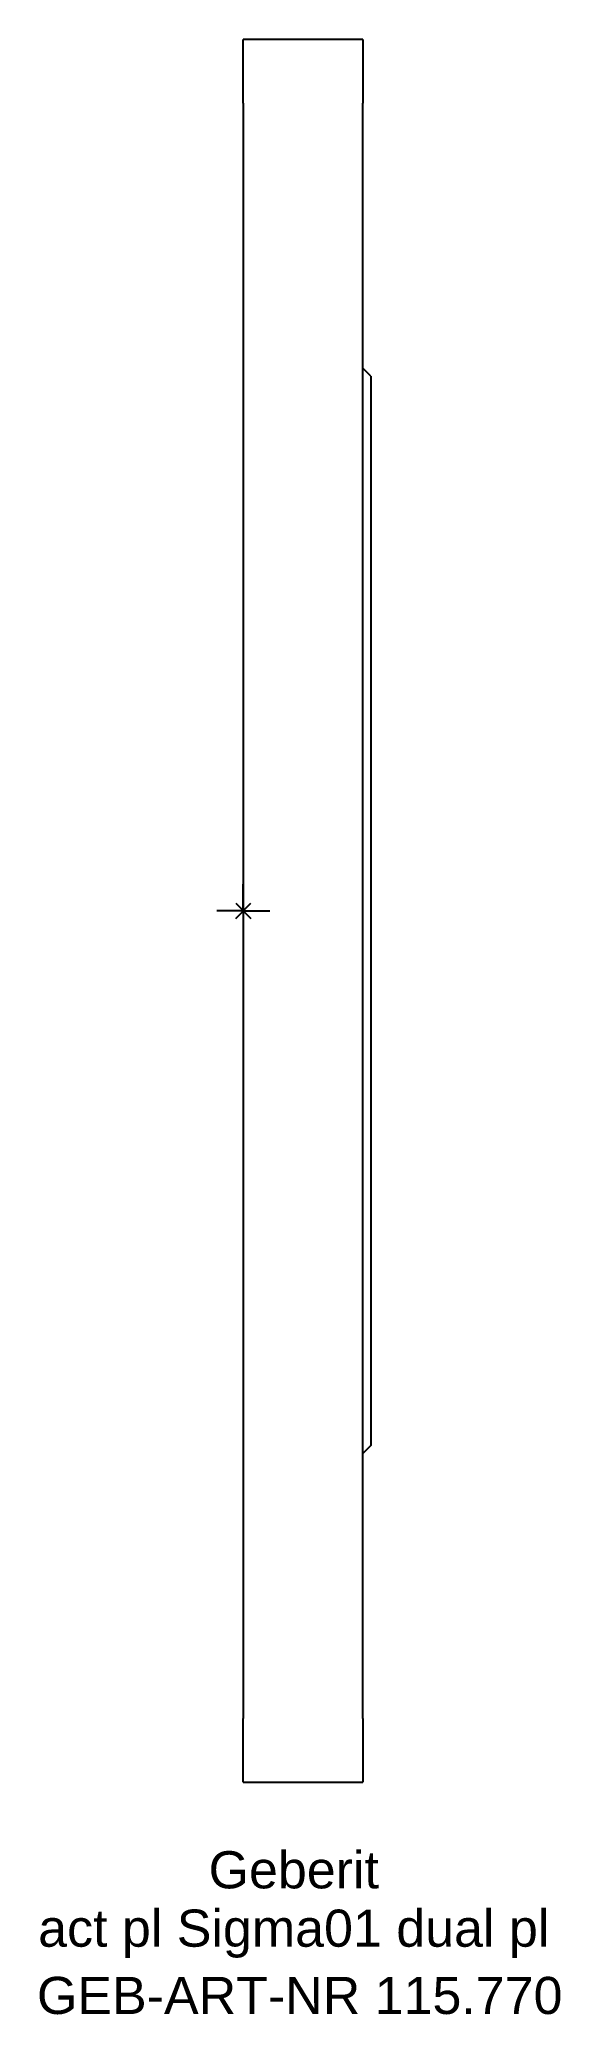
# Model space of a CAD drawing. Header units: millimetres. Extents: x -19 to 30, y -104 to 82.
import ezdxf
from ezdxf.enums import TextEntityAlignment as Align

# ---------------------------------------------------------------- set-up
doc = ezdxf.new("R2010")
doc.units = ezdxf.units.MM
doc.layers.get('0').update_dxf_attribs({"linetype": 'CONTINUOUS'})
for name, color, linetype, lineweight in [('Arbeitspunkt(DIN)', 7, 'CONTINUOUS', 25), ('GEB-ART-NR', 1, 'CONTINUOUS', 18), ('GEB-BEZUG', 2, 'CONTINUOUS', 25), ('GEB-TEXT', 5, 'CONTINUOUS', 18)]:
    doc.layers.add(name, color=color, linetype=linetype, lineweight=lineweight)
doc.layers.add('GEB-KONTUR-A', color=5, linetype='CONTINUOUS')
doc.styles.get("Standard").update_dxf_attribs({"font": 'arial.ttf'})

# ---------------------------------------------------------------- blocks, each defined once
blk = doc.blocks.new('Einfügepunkt')
at = {"layer": 'GEB-BEZUG'}
for p, q in [((-0.71, -0.71), (0.71, 0.71)), ((-0.71, 0.71), (0.71, -0.71))]:
    blk.add_line(p, q, dxfattribs=at)

msp = doc.modelspace()

# ---------------------------------------------------------------- linework, layer by layer
at = {"layer": 'Arbeitspunkt(DIN)', "ltscale": 5}
for q in [(0, 2.5), (-2.5, 0), (0, -2.5), (2.5, 0)]:
    msp.add_line((0, 0), q, dxfattribs=at)
at = {"layer": 'GEB-KONTUR-A', "ltscale": 5}
for p, q in [((0, 76.12), (0, 82.12)), ((11.24, 82.12), (0, 82.12)), ((11.24, 82.12), (11.24, 76.12)), ((0, 76.12), (0, -76.12)), ((11.24, -76.12), (11.24, 76.12)), ((12.01, 50.38), (11.24, 51.15)), ((12.01, 50.38), (12.01, -50.38)), ((12.01, -50.38), (11.24, -51.15)), ((0, -82.12), (0, -76.12)), ((11.24, -76.12), (11.24, -82.12)), ((0, -82.12), (11.24, -82.12))]:
    msp.add_line(p, q, dxfattribs=at)

# ---------------------------------------------------------------- block references
at = {"ltscale": 5}
msp.add_blockref('Einfügepunkt', (0, 0), dxfattribs=at)

# ---------------------------------------------------------------- texts
at = {"layer": 'GEB-ART-NR'}
msp.add_text('GEB-ART-NR 115.770', height=3.5, dxfattribs=at).set_placement((5.31, -103.96), align=Align.CENTER)
at = {"layer": 'GEB-TEXT'}
for s, p in [('Geberit', (4.75, -92.12)), ('act pl Sigma01 dual pl', (4.75, -97.62))]:
    msp.add_text(s, height=3.5, dxfattribs=at).set_placement(p, align=Align.CENTER)

doc.saveas('drawing.dxf')
